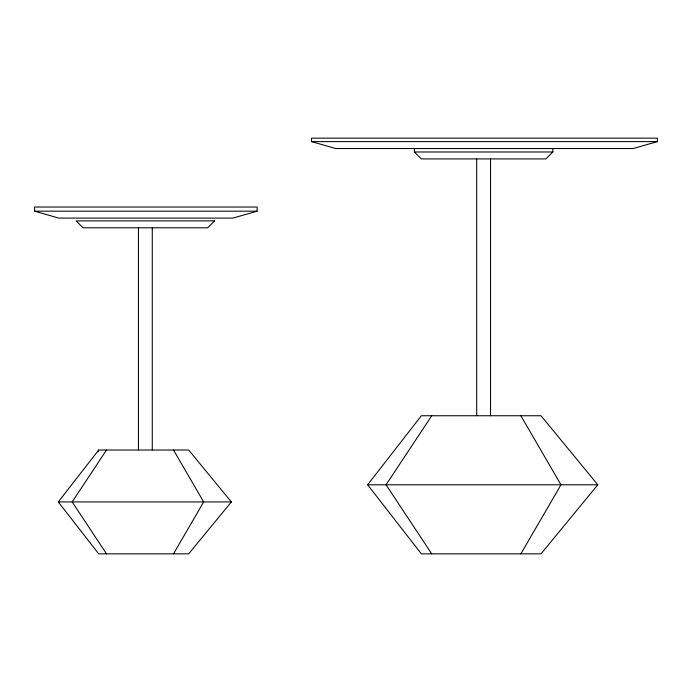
<?xml version="1.0" encoding="UTF-8"?>
<svg xmlns="http://www.w3.org/2000/svg" width="692" height="692" viewBox="0 0 692 692"><rect width="100%" height="100%" fill="white"/><g stroke="black" fill="none" stroke-linecap="round" stroke-linejoin="round"><path stroke-width="1.04" d="M97.953 452.006L98.705 450.016L188.674 450.016L231.37 501.934L188.674 553.851L98.705 553.851L58.301 501.934L98.705 450.016M173.519 553.851L203.673 501.934L173.519 450.016M520.868 553.851L560.97 484.798L520.868 415.745M106.516 450.016L72.15 501.934L106.516 553.851M431.747 415.745L386.041 484.798L431.747 553.851M367.625 484.798L421.359 415.745L541.023 415.745L597.802 484.798L541.023 553.851L421.359 553.851L367.625 484.798L597.802 484.798M552.839 148.529L552.839 151.989L545.919 158.918L421.316 158.918L414.387 151.989L414.387 148.529M257.121 211.181L232.893 218.101L58.829 218.101L34.6 211.181L34.6 207.029L257.121 207.029L257.121 211.181L34.6 211.181M657.4 141.609L633.189 148.529L335.715 148.529L311.504 141.609L311.504 138.149L657.4 138.149L657.4 141.609L311.504 141.609M414.387 151.989L552.839 151.989M58.301 501.934L231.37 501.934M490.542 158.918L490.542 415.745M476.693 158.918L476.693 415.745M152.283 227.798L152.283 450.016M138.443 227.798L138.443 450.016M214.589 220.878L207.669 227.798L83.057 227.798L76.137 220.878L214.589 220.878"/></g></svg>
